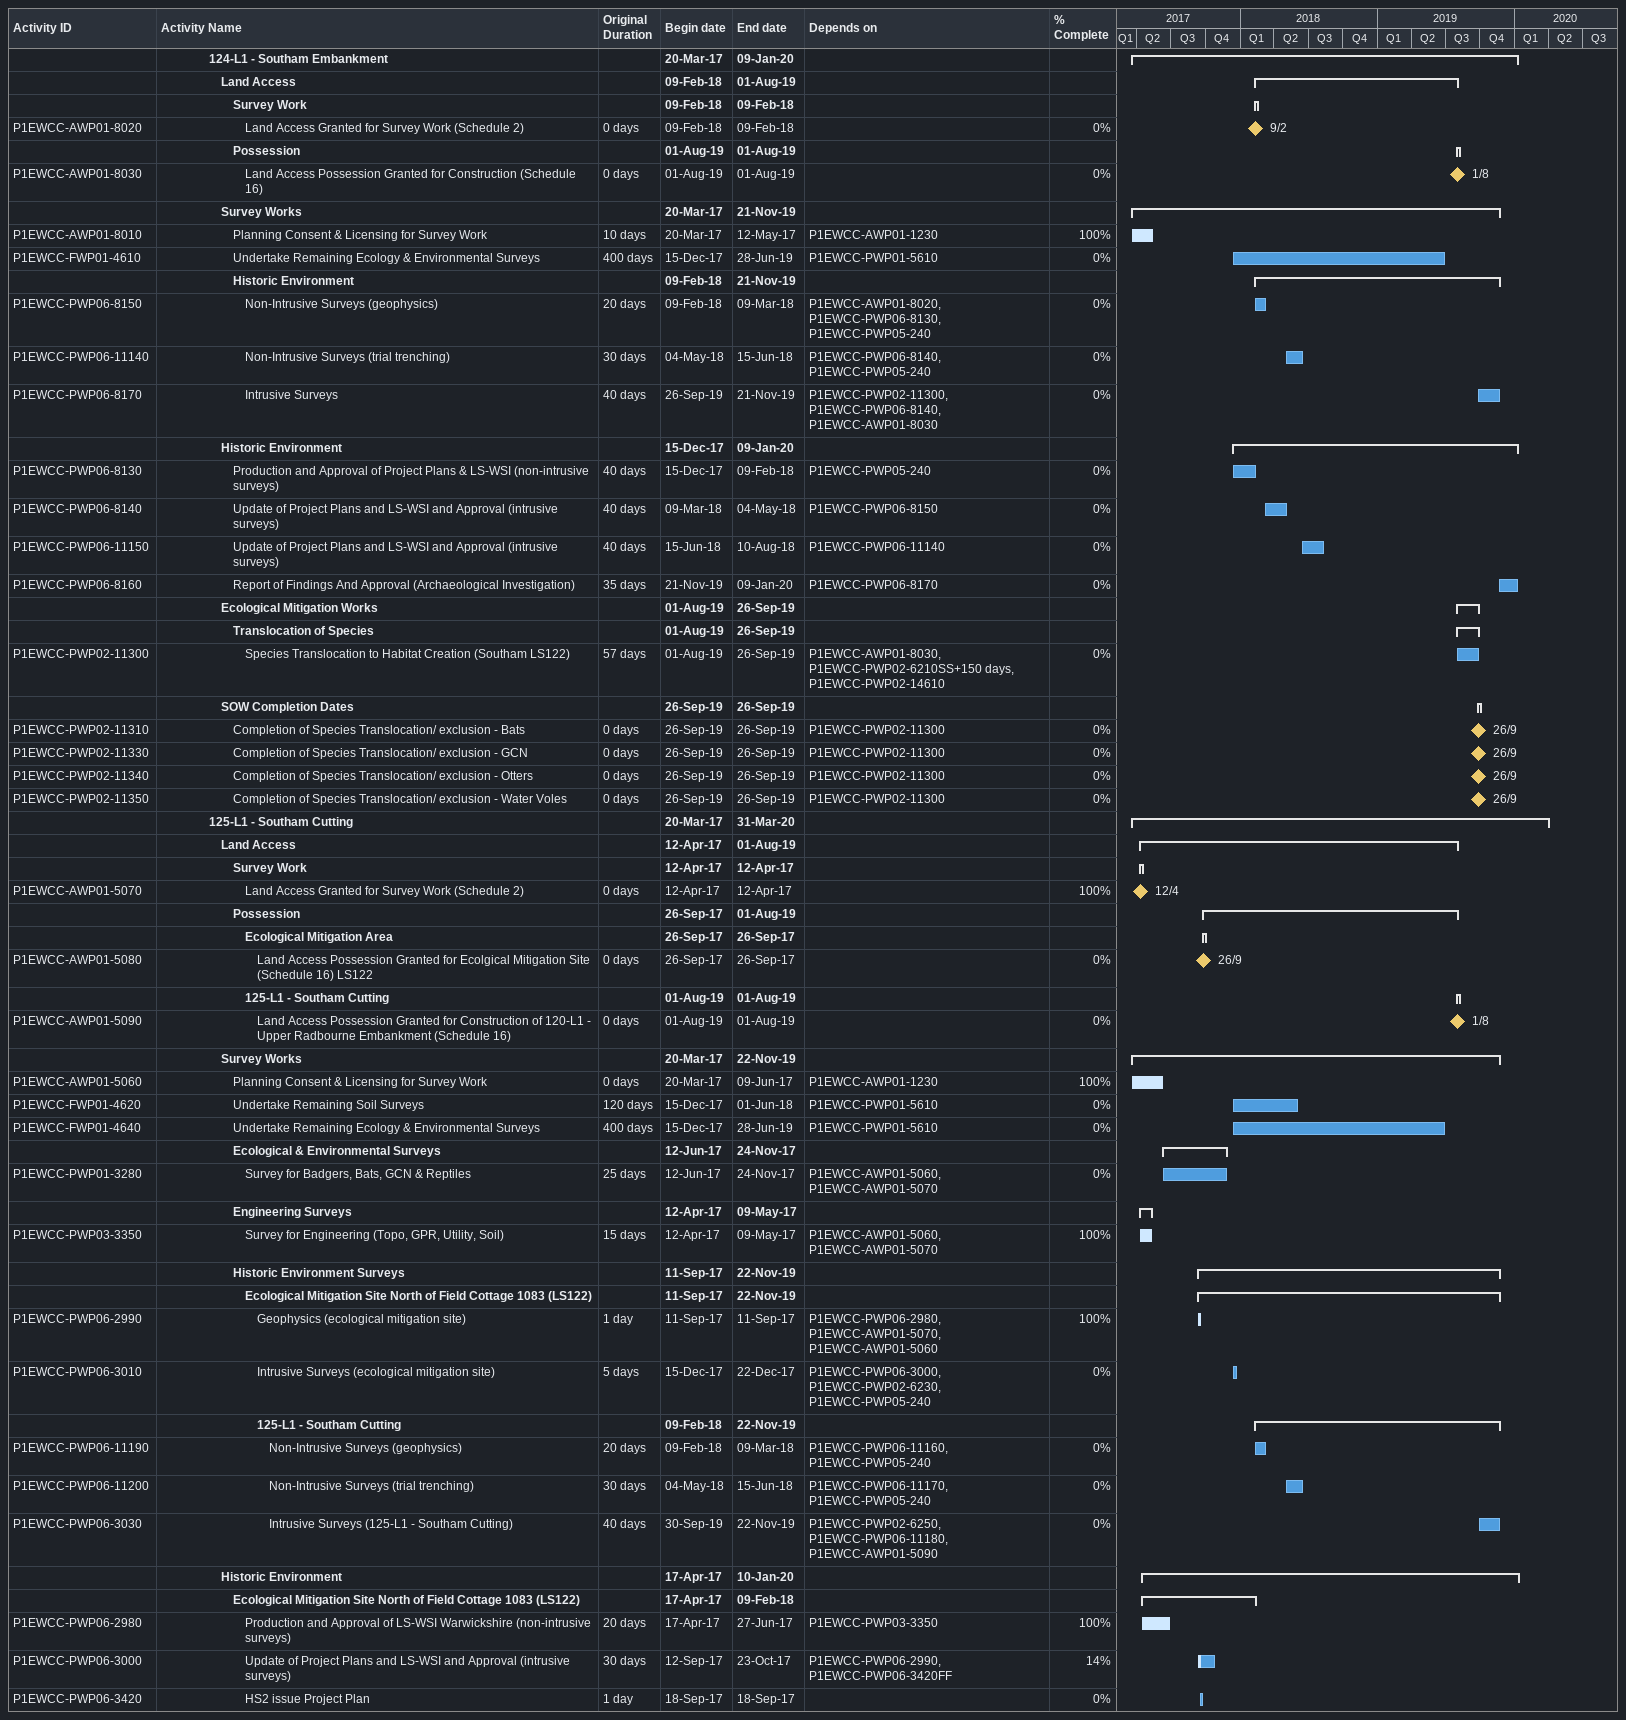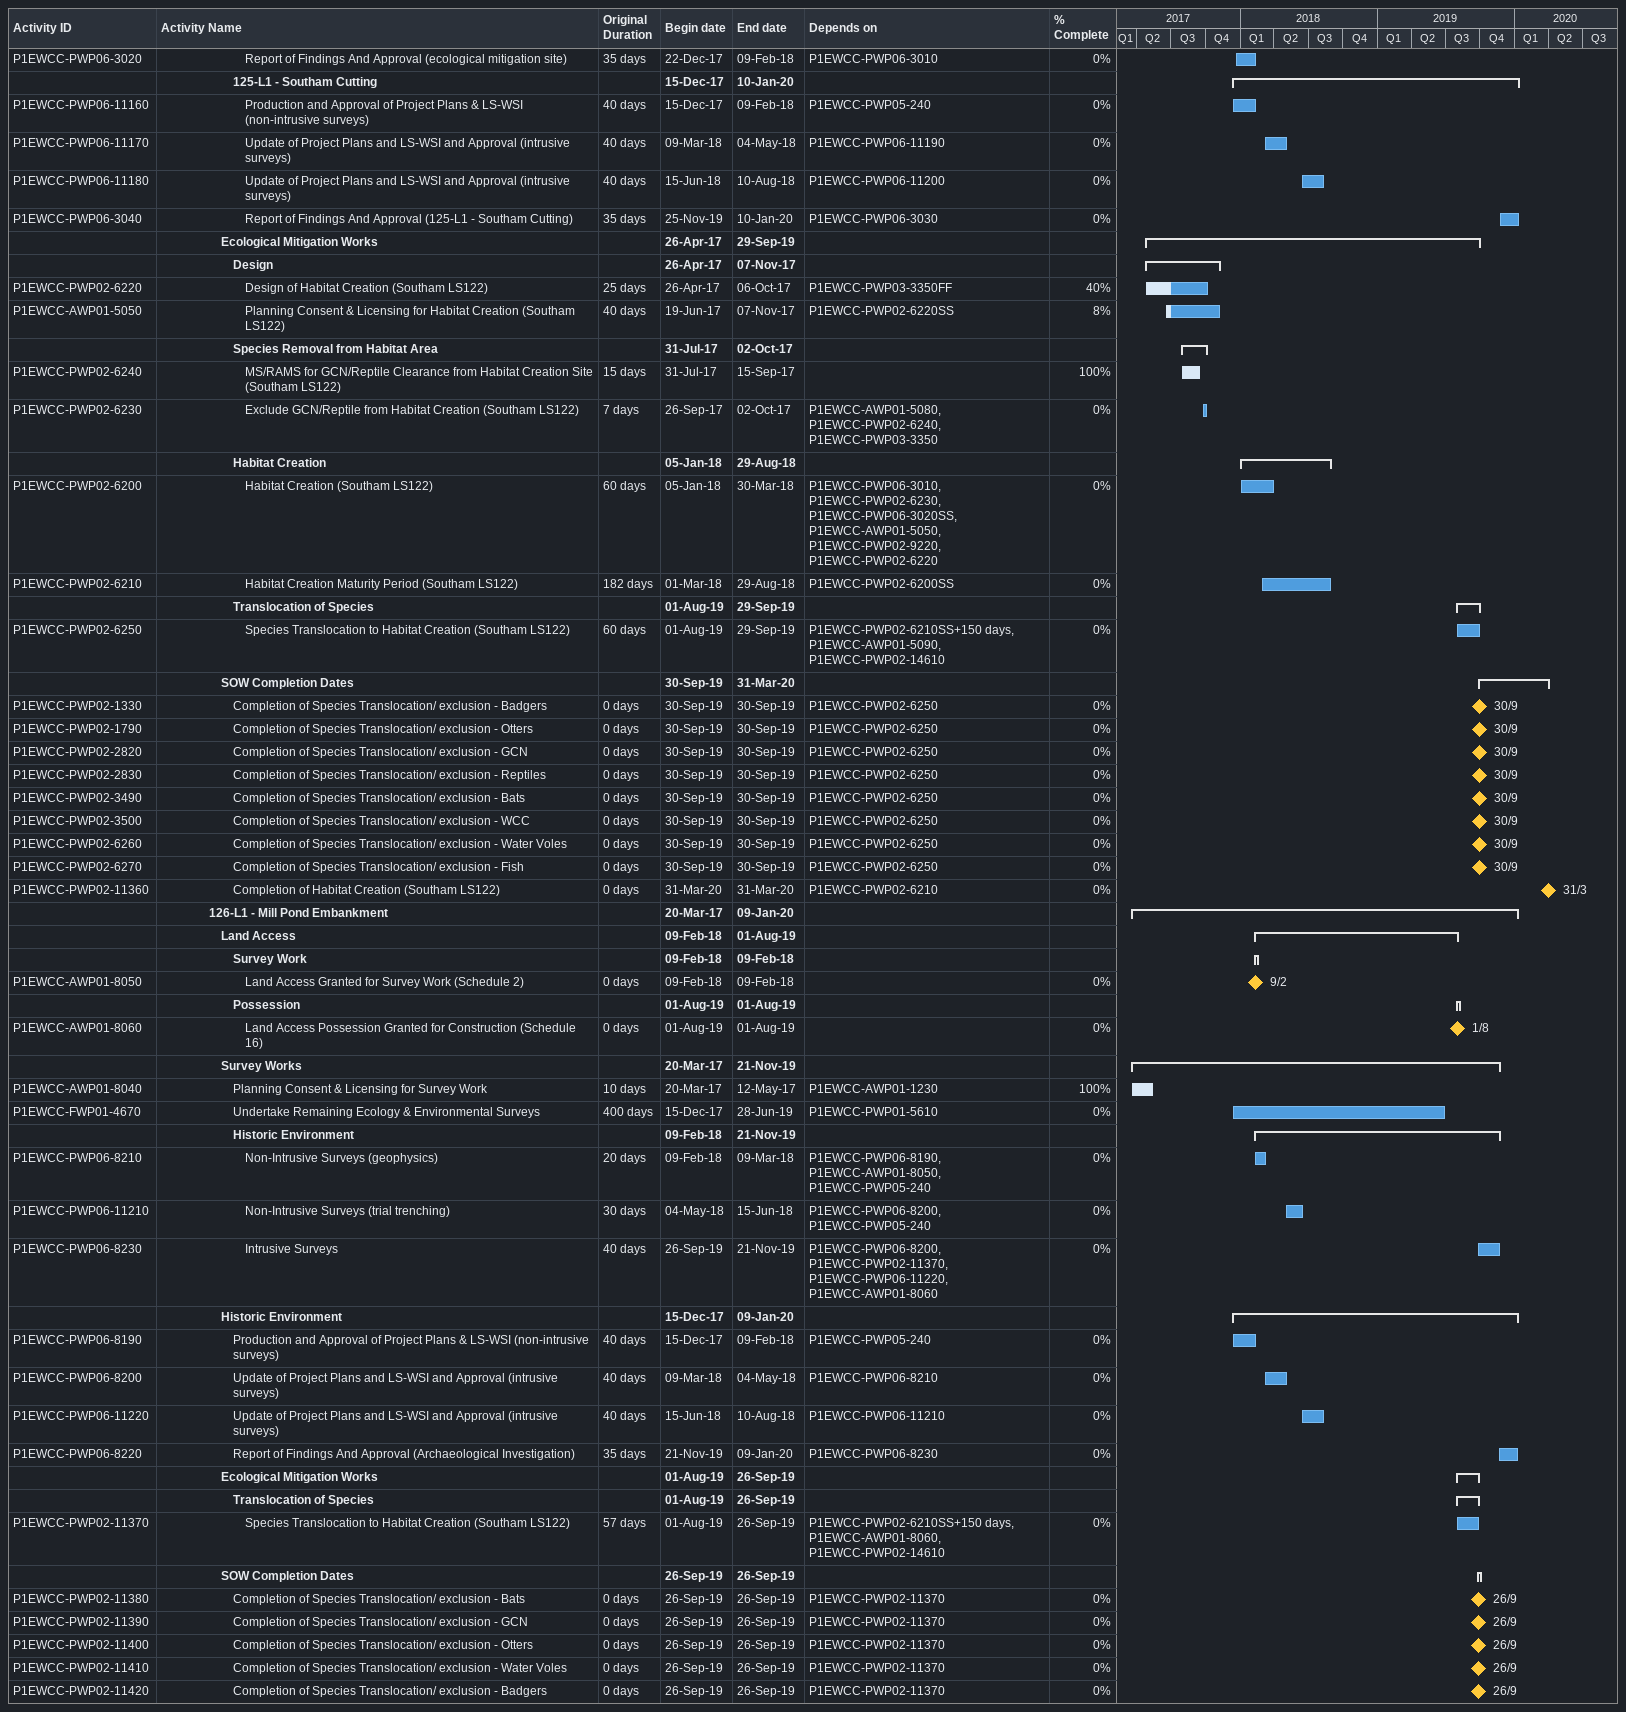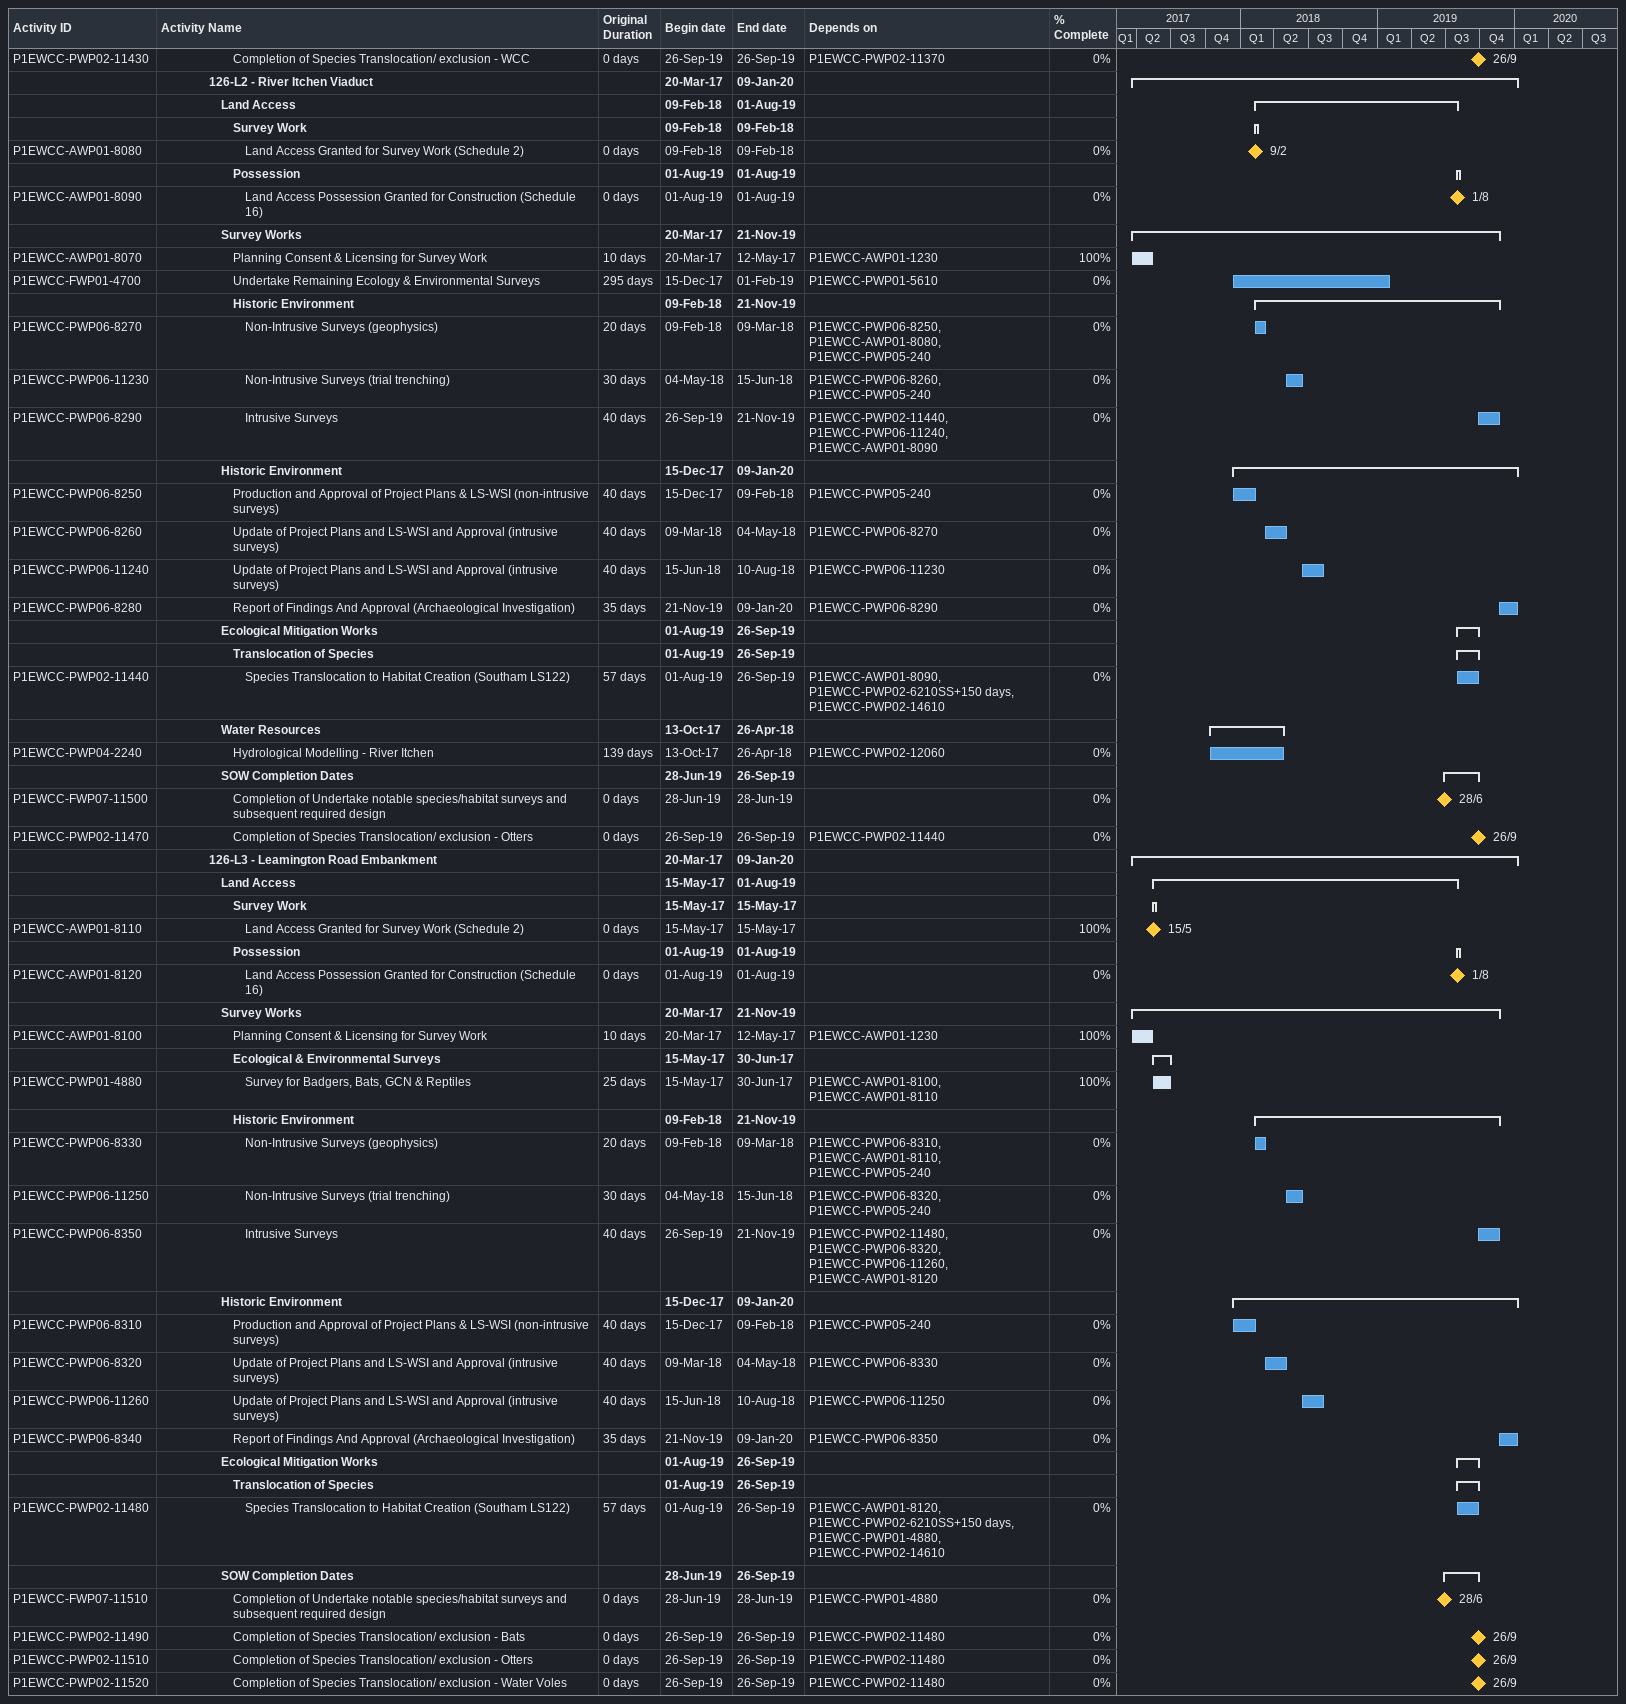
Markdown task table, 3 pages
| ID | Level | Task | Original duration | Start | Finish | Predecessors | % complete |
|---|---|---|---|---|---|---|---|
|  | 5 | **124-L1 - Southam Embankment** |  | 2017-03-20 | 2020-01-09 |  |  |
|  | 6 | **Land Access** |  | 2018-02-09 | 2019-08-01 |  |  |
|  | 7 | **Survey Work** |  | 2018-02-09 | 2018-02-09 |  |  |
| P1EWCC-AWP01-8020 | 8 | Land Access Granted for Survey Work (Schedule 2) | 0d | 2018-02-09 | 2018-02-09 |  | 0 |
|  | 7 | **Possession** |  | 2019-08-01 | 2019-08-01 |  |  |
| P1EWCC-AWP01-8030 | 8 | Land Access Possession Granted for Construction (Schedule 16) | 0d | 2019-08-01 | 2019-08-01 |  | 0 |
|  | 6 | **Survey Works** |  | 2017-03-20 | 2019-11-21 |  |  |
| P1EWCC-AWP01-8010 | 7 | Planning Consent & Licensing for Survey Work | 10d | 2017-03-20 | 2017-05-12 | P1EWCC-AWP01-1230 | 100 |
| P1EWCC-FWP01-4610 | 7 | Undertake Remaining Ecology & Environmental Surveys | 400d | 2017-12-15 | 2019-06-28 | P1EWCC-PWP01-5610 | 0 |
|  | 7 | **Historic Environment** |  | 2018-02-09 | 2019-11-21 |  |  |
| P1EWCC-PWP06-8150 | 8 | Non-Intrusive Surveys (geophysics) | 20d | 2018-02-09 | 2018-03-09 | P1EWCC-AWP01-8020, P1EWCC-PWP06-8130, P1EWCC-PWP05-240 | 0 |
| P1EWCC-PWP06-11140 | 8 | Non-Intrusive Surveys (trial trenching) | 30d | 2018-05-04 | 2018-06-15 | P1EWCC-PWP06-8140, P1EWCC-PWP05-240 | 0 |
| P1EWCC-PWP06-8170 | 8 | Intrusive Surveys | 40d | 2019-09-26 | 2019-11-21 | P1EWCC-PWP02-11300, P1EWCC-PWP06-8140, P1EWCC-AWP01-8030 | 0 |
|  | 6 | **Historic Environment** |  | 2017-12-15 | 2020-01-09 |  |  |
| P1EWCC-PWP06-8130 | 7 | Production and Approval of Project Plans & LS-WSI (non-intrusive surveys) | 40d | 2017-12-15 | 2018-02-09 | P1EWCC-PWP05-240 | 0 |
| P1EWCC-PWP06-8140 | 7 | Update of Project Plans and LS-WSI and Approval (intrusive surveys) | 40d | 2018-03-09 | 2018-05-04 | P1EWCC-PWP06-8150 | 0 |
| P1EWCC-PWP06-11150 | 7 | Update of Project Plans and LS-WSI and Approval (intrusive surveys) | 40d | 2018-06-15 | 2018-08-10 | P1EWCC-PWP06-11140 | 0 |
| P1EWCC-PWP06-8160 | 7 | Report of Findings And Approval (Archaeological Investigation) | 35d | 2019-11-21 | 2020-01-09 | P1EWCC-PWP06-8170 | 0 |
|  | 6 | **Ecological Mitigation Works** |  | 2019-08-01 | 2019-09-26 |  |  |
|  | 7 | **Translocation of Species** |  | 2019-08-01 | 2019-09-26 |  |  |
| P1EWCC-PWP02-11300 | 8 | Species Translocation to Habitat Creation (Southam LS122) | 57d | 2019-08-01 | 2019-09-26 | P1EWCC-AWP01-8030, P1EWCC-PWP02-6210SS+150d, P1EWCC-PWP02-14610 | 0 |
|  | 6 | **SOW Completion Dates** |  | 2019-09-26 | 2019-09-26 |  |  |
| P1EWCC-PWP02-11310 | 7 | Completion of Species Translocation/ exclusion - Bats | 0d | 2019-09-26 | 2019-09-26 | P1EWCC-PWP02-11300 | 0 |
| P1EWCC-PWP02-11330 | 7 | Completion of Species Translocation/ exclusion - GCN | 0d | 2019-09-26 | 2019-09-26 | P1EWCC-PWP02-11300 | 0 |
| P1EWCC-PWP02-11340 | 7 | Completion of Species Translocation/ exclusion - Otters | 0d | 2019-09-26 | 2019-09-26 | P1EWCC-PWP02-11300 | 0 |
| P1EWCC-PWP02-11350 | 7 | Completion of Species Translocation/ exclusion - Water Voles | 0d | 2019-09-26 | 2019-09-26 | P1EWCC-PWP02-11300 | 0 |
|  | 5 | **125-L1 - Southam Cutting** |  | 2017-03-20 | 2020-03-31 |  |  |
|  | 6 | **Land Access** |  | 2017-04-12 | 2019-08-01 |  |  |
|  | 7 | **Survey Work** |  | 2017-04-12 | 2017-04-12 |  |  |
| P1EWCC-AWP01-5070 | 8 | Land Access Granted for Survey Work (Schedule 2) | 0d | 2017-04-12 | 2017-04-12 |  | 100 |
|  | 7 | **Possession** |  | 2017-09-26 | 2019-08-01 |  |  |
|  | 8 | **Ecological Mitigation Area** |  | 2017-09-26 | 2017-09-26 |  |  |
| P1EWCC-AWP01-5080 | 9 | Land Access Possession Granted for Ecolgical Mitigation Site (Schedule 16) LS122 | 0d | 2017-09-26 | 2017-09-26 |  | 0 |
|  | 8 | **125-L1 - Southam Cutting** |  | 2019-08-01 | 2019-08-01 |  |  |
| P1EWCC-AWP01-5090 | 9 | Land Access Possession Granted for Construction of 120-L1 - Upper Radbourne Embankment (Schedule 16) | 0d | 2019-08-01 | 2019-08-01 |  | 0 |
|  | 6 | **Survey Works** |  | 2017-03-20 | 2019-11-22 |  |  |
| P1EWCC-AWP01-5060 | 7 | Planning Consent & Licensing for Survey Work | 0d | 2017-03-20 | 2017-06-09 | P1EWCC-AWP01-1230 | 100 |
| P1EWCC-FWP01-4620 | 7 | Undertake Remaining Soil Surveys | 120d | 2017-12-15 | 2018-06-01 | P1EWCC-PWP01-5610 | 0 |
| P1EWCC-FWP01-4640 | 7 | Undertake Remaining Ecology & Environmental Surveys | 400d | 2017-12-15 | 2019-06-28 | P1EWCC-PWP01-5610 | 0 |
|  | 7 | **Ecological & Environmental Surveys** |  | 2017-06-12 | 2017-11-24 |  |  |
| P1EWCC-PWP01-3280 | 8 | Survey for Badgers, Bats, GCN & Reptiles | 25d | 2017-06-12 | 2017-11-24 | P1EWCC-AWP01-5060, P1EWCC-AWP01-5070 | 0 |
|  | 7 | **Engineering Surveys** |  | 2017-04-12 | 2017-05-09 |  |  |
| P1EWCC-PWP03-3350 | 8 | Survey for Engineering (Topo, GPR, Utility, Soil) | 15d | 2017-04-12 | 2017-05-09 | P1EWCC-AWP01-5060, P1EWCC-AWP01-5070 | 100 |
|  | 7 | **Historic Environment Surveys** |  | 2017-09-11 | 2019-11-22 |  |  |
|  | 8 | **Ecological Mitigation Site North of Field Cottage 1083 (LS122)** |  | 2017-09-11 | 2019-11-22 |  |  |
| P1EWCC-PWP06-2990 | 9 | Geophysics (ecological mitigation site) | 1d | 2017-09-11 | 2017-09-11 | P1EWCC-PWP06-2980, P1EWCC-AWP01-5070, P1EWCC-AWP01-5060 | 100 |
| P1EWCC-PWP06-3010 | 9 | Intrusive Surveys (ecological mitigation site) | 5d | 2017-12-15 | 2017-12-22 | P1EWCC-PWP06-3000, P1EWCC-PWP02-6230, P1EWCC-PWP05-240 | 0 |
|  | 9 | **125-L1 - Southam Cutting** |  | 2018-02-09 | 2019-11-22 |  |  |
| P1EWCC-PWP06-11190 | 10 | Non-Intrusive Surveys (geophysics) | 20d | 2018-02-09 | 2018-03-09 | P1EWCC-PWP06-11160, P1EWCC-PWP05-240 | 0 |
| P1EWCC-PWP06-11200 | 10 | Non-Intrusive Surveys (trial trenching) | 30d | 2018-05-04 | 2018-06-15 | P1EWCC-PWP06-11170, P1EWCC-PWP05-240 | 0 |
| P1EWCC-PWP06-3030 | 10 | Intrusive Surveys (125-L1 - Southam Cutting) | 40d | 2019-09-30 | 2019-11-22 | P1EWCC-PWP02-6250, P1EWCC-PWP06-11180, P1EWCC-AWP01-5090 | 0 |
|  | 6 | **Historic Environment** |  | 2017-04-17 | 2020-01-10 |  |  |
|  | 7 | **Ecological Mitigation Site North of Field Cottage 1083 (LS122)** |  | 2017-04-17 | 2018-02-09 |  |  |
| P1EWCC-PWP06-2980 | 8 | Production and Approval of LS-WSI Warwickshire (non-intrusive surveys) | 20d | 2017-04-17 | 2017-06-27 | P1EWCC-PWP03-3350 | 100 |
| P1EWCC-PWP06-3000 | 8 | Update of Project Plans and LS-WSI and Approval (intrusive surveys) | 30d | 2017-09-12 | 2017-10-23 | P1EWCC-PWP06-2990, P1EWCC-PWP06-3420FF | 14 |
| P1EWCC-PWP06-3420 | 8 | HS2 issue Project Plan | 1d | 2017-09-18 | 2017-09-18 |  | 0 |
| P1EWCC-PWP06-3020 | 8 | Report of Findings And Approval (ecological mitigation site) | 35d | 2017-12-22 | 2018-02-09 | P1EWCC-PWP06-3010 | 0 |
|  | 7 | **125-L1 - Southam Cutting** |  | 2017-12-15 | 2020-01-10 |  |  |
| P1EWCC-PWP06-11160 | 8 | Production and Approval of Project Plans & LS-WSI (non-intrusive surveys) | 40d | 2017-12-15 | 2018-02-09 | P1EWCC-PWP05-240 | 0 |
| P1EWCC-PWP06-11170 | 8 | Update of Project Plans and LS-WSI and Approval (intrusive surveys) | 40d | 2018-03-09 | 2018-05-04 | P1EWCC-PWP06-11190 | 0 |
| P1EWCC-PWP06-11180 | 8 | Update of Project Plans and LS-WSI and Approval (intrusive surveys) | 40d | 2018-06-15 | 2018-08-10 | P1EWCC-PWP06-11200 | 0 |
| P1EWCC-PWP06-3040 | 8 | Report of Findings And Approval (125-L1 - Southam Cutting) | 35d | 2019-11-25 | 2020-01-10 | P1EWCC-PWP06-3030 | 0 |
|  | 6 | **Ecological Mitigation Works** |  | 2017-04-26 | 2019-09-29 |  |  |
|  | 7 | **Design** |  | 2017-04-26 | 2017-11-07 |  |  |
| P1EWCC-PWP02-6220 | 8 | Design of Habitat Creation (Southam LS122) | 25d | 2017-04-26 | 2017-10-06 | P1EWCC-PWP03-3350FF | 40 |
| P1EWCC-AWP01-5050 | 8 | Planning Consent & Licensing for Habitat Creation (Southam LS122) | 40d | 2017-06-19 | 2017-11-07 | P1EWCC-PWP02-6220SS | 8 |
|  | 7 | **Species Removal from Habitat Area** |  | 2017-07-31 | 2017-10-02 |  |  |
| P1EWCC-PWP02-6240 | 8 | MS/RAMS for GCN/Reptile Clearance from Habitat Creation Site (Southam LS122) | 15d | 2017-07-31 | 2017-09-15 |  | 100 |
| P1EWCC-PWP02-6230 | 8 | Exclude GCN/Reptile from Habitat Creation (Southam LS122) | 7d | 2017-09-26 | 2017-10-02 | P1EWCC-AWP01-5080, P1EWCC-PWP02-6240, P1EWCC-PWP03-3350 | 0 |
|  | 7 | **Habitat Creation** |  | 2018-01-05 | 2018-08-29 |  |  |
| P1EWCC-PWP02-6200 | 8 | Habitat Creation (Southam LS122) | 60d | 2018-01-05 | 2018-03-30 | P1EWCC-PWP06-3010, P1EWCC-PWP02-6230, P1EWCC-PWP06-3020SS, P1EWCC-AWP01-5050, P1EWCC-PWP02-9220, P1EWCC-PWP02-6220 | 0 |
| P1EWCC-PWP02-6210 | 8 | Habitat Creation Maturity Period (Southam LS122) | 182d | 2018-03-01 | 2018-08-29 | P1EWCC-PWP02-6200SS | 0 |
|  | 7 | **Translocation of Species** |  | 2019-08-01 | 2019-09-29 |  |  |
| P1EWCC-PWP02-6250 | 8 | Species Translocation to Habitat Creation (Southam LS122) | 60d | 2019-08-01 | 2019-09-29 | P1EWCC-PWP02-6210SS+150d, P1EWCC-AWP01-5090, P1EWCC-PWP02-14610 | 0 |
|  | 6 | **SOW Completion Dates** |  | 2019-09-30 | 2020-03-31 |  |  |
| P1EWCC-PWP02-1330 | 7 | Completion of Species Translocation/ exclusion - Badgers | 0d | 2019-09-30 | 2019-09-30 | P1EWCC-PWP02-6250 | 0 |
| P1EWCC-PWP02-1790 | 7 | Completion of Species Translocation/ exclusion - Otters | 0d | 2019-09-30 | 2019-09-30 | P1EWCC-PWP02-6250 | 0 |
| P1EWCC-PWP02-2820 | 7 | Completion of Species Translocation/ exclusion - GCN | 0d | 2019-09-30 | 2019-09-30 | P1EWCC-PWP02-6250 | 0 |
| P1EWCC-PWP02-2830 | 7 | Completion of Species Translocation/ exclusion - Reptiles | 0d | 2019-09-30 | 2019-09-30 | P1EWCC-PWP02-6250 | 0 |
| P1EWCC-PWP02-3490 | 7 | Completion of Species Translocation/ exclusion - Bats | 0d | 2019-09-30 | 2019-09-30 | P1EWCC-PWP02-6250 | 0 |
| P1EWCC-PWP02-3500 | 7 | Completion of Species Translocation/ exclusion - WCC | 0d | 2019-09-30 | 2019-09-30 | P1EWCC-PWP02-6250 | 0 |
| P1EWCC-PWP02-6260 | 7 | Completion of Species Translocation/ exclusion - Water Voles | 0d | 2019-09-30 | 2019-09-30 | P1EWCC-PWP02-6250 | 0 |
| P1EWCC-PWP02-6270 | 7 | Completion of Species Translocation/ exclusion - Fish | 0d | 2019-09-30 | 2019-09-30 | P1EWCC-PWP02-6250 | 0 |
| P1EWCC-PWP02-11360 | 7 | Completion of Habitat Creation (Southam LS122) | 0d | 2020-03-31 | 2020-03-31 | P1EWCC-PWP02-6210 | 0 |
|  | 5 | **126-L1 - Mill Pond Embankment** |  | 2017-03-20 | 2020-01-09 |  |  |
|  | 6 | **Land Access** |  | 2018-02-09 | 2019-08-01 |  |  |
|  | 7 | **Survey Work** |  | 2018-02-09 | 2018-02-09 |  |  |
| P1EWCC-AWP01-8050 | 8 | Land Access Granted for Survey Work (Schedule 2) | 0d | 2018-02-09 | 2018-02-09 |  | 0 |
|  | 7 | **Possession** |  | 2019-08-01 | 2019-08-01 |  |  |
| P1EWCC-AWP01-8060 | 8 | Land Access Possession Granted for Construction (Schedule 16) | 0d | 2019-08-01 | 2019-08-01 |  | 0 |
|  | 6 | **Survey Works** |  | 2017-03-20 | 2019-11-21 |  |  |
| P1EWCC-AWP01-8040 | 7 | Planning Consent & Licensing for Survey Work | 10d | 2017-03-20 | 2017-05-12 | P1EWCC-AWP01-1230 | 100 |
| P1EWCC-FWP01-4670 | 7 | Undertake Remaining Ecology & Environmental Surveys | 400d | 2017-12-15 | 2019-06-28 | P1EWCC-PWP01-5610 | 0 |
|  | 7 | **Historic Environment** |  | 2018-02-09 | 2019-11-21 |  |  |
| P1EWCC-PWP06-8210 | 8 | Non-Intrusive Surveys (geophysics) | 20d | 2018-02-09 | 2018-03-09 | P1EWCC-PWP06-8190, P1EWCC-AWP01-8050, P1EWCC-PWP05-240 | 0 |
| P1EWCC-PWP06-11210 | 8 | Non-Intrusive Surveys (trial trenching) | 30d | 2018-05-04 | 2018-06-15 | P1EWCC-PWP06-8200, P1EWCC-PWP05-240 | 0 |
| P1EWCC-PWP06-8230 | 8 | Intrusive Surveys | 40d | 2019-09-26 | 2019-11-21 | P1EWCC-PWP06-8200, P1EWCC-PWP02-11370, P1EWCC-PWP06-11220, P1EWCC-AWP01-8060 | 0 |
|  | 6 | **Historic Environment** |  | 2017-12-15 | 2020-01-09 |  |  |
| P1EWCC-PWP06-8190 | 7 | Production and Approval of Project Plans & LS-WSI (non-intrusive surveys) | 40d | 2017-12-15 | 2018-02-09 | P1EWCC-PWP05-240 | 0 |
| P1EWCC-PWP06-8200 | 7 | Update of Project Plans and LS-WSI and Approval (intrusive surveys) | 40d | 2018-03-09 | 2018-05-04 | P1EWCC-PWP06-8210 | 0 |
| P1EWCC-PWP06-11220 | 7 | Update of Project Plans and LS-WSI and Approval (intrusive surveys) | 40d | 2018-06-15 | 2018-08-10 | P1EWCC-PWP06-11210 | 0 |
| P1EWCC-PWP06-8220 | 7 | Report of Findings And Approval (Archaeological Investigation) | 35d | 2019-11-21 | 2020-01-09 | P1EWCC-PWP06-8230 | 0 |
|  | 6 | **Ecological Mitigation Works** |  | 2019-08-01 | 2019-09-26 |  |  |
|  | 7 | **Translocation of Species** |  | 2019-08-01 | 2019-09-26 |  |  |
| P1EWCC-PWP02-11370 | 8 | Species Translocation to Habitat Creation (Southam LS122) | 57d | 2019-08-01 | 2019-09-26 | P1EWCC-PWP02-6210SS+150d, P1EWCC-AWP01-8060, P1EWCC-PWP02-14610 | 0 |
|  | 6 | **SOW Completion Dates** |  | 2019-09-26 | 2019-09-26 |  |  |
| P1EWCC-PWP02-11380 | 7 | Completion of Species Translocation/ exclusion - Bats | 0d | 2019-09-26 | 2019-09-26 | P1EWCC-PWP02-11370 | 0 |
| P1EWCC-PWP02-11390 | 7 | Completion of Species Translocation/ exclusion - GCN | 0d | 2019-09-26 | 2019-09-26 | P1EWCC-PWP02-11370 | 0 |
| P1EWCC-PWP02-11400 | 7 | Completion of Species Translocation/ exclusion - Otters | 0d | 2019-09-26 | 2019-09-26 | P1EWCC-PWP02-11370 | 0 |
| P1EWCC-PWP02-11410 | 7 | Completion of Species Translocation/ exclusion - Water Voles | 0d | 2019-09-26 | 2019-09-26 | P1EWCC-PWP02-11370 | 0 |
| P1EWCC-PWP02-11420 | 7 | Completion of Species Translocation/ exclusion - Badgers | 0d | 2019-09-26 | 2019-09-26 | P1EWCC-PWP02-11370 | 0 |
| P1EWCC-PWP02-11430 | 7 | Completion of Species Translocation/ exclusion - WCC | 0d | 2019-09-26 | 2019-09-26 | P1EWCC-PWP02-11370 | 0 |
|  | 5 | **126-L2 - River Itchen Viaduct** |  | 2017-03-20 | 2020-01-09 |  |  |
|  | 6 | **Land Access** |  | 2018-02-09 | 2019-08-01 |  |  |
|  | 7 | **Survey Work** |  | 2018-02-09 | 2018-02-09 |  |  |
| P1EWCC-AWP01-8080 | 8 | Land Access Granted for Survey Work (Schedule 2) | 0d | 2018-02-09 | 2018-02-09 |  | 0 |
|  | 7 | **Possession** |  | 2019-08-01 | 2019-08-01 |  |  |
| P1EWCC-AWP01-8090 | 8 | Land Access Possession Granted for Construction (Schedule 16) | 0d | 2019-08-01 | 2019-08-01 |  | 0 |
|  | 6 | **Survey Works** |  | 2017-03-20 | 2019-11-21 |  |  |
| P1EWCC-AWP01-8070 | 7 | Planning Consent & Licensing for Survey Work | 10d | 2017-03-20 | 2017-05-12 | P1EWCC-AWP01-1230 | 100 |
| P1EWCC-FWP01-4700 | 7 | Undertake Remaining Ecology & Environmental Surveys | 295d | 2017-12-15 | 2019-02-01 | P1EWCC-PWP01-5610 | 0 |
|  | 7 | **Historic Environment** |  | 2018-02-09 | 2019-11-21 |  |  |
| P1EWCC-PWP06-8270 | 8 | Non-Intrusive Surveys (geophysics) | 20d | 2018-02-09 | 2018-03-09 | P1EWCC-PWP06-8250, P1EWCC-AWP01-8080, P1EWCC-PWP05-240 | 0 |
| P1EWCC-PWP06-11230 | 8 | Non-Intrusive Surveys (trial trenching) | 30d | 2018-05-04 | 2018-06-15 | P1EWCC-PWP06-8260, P1EWCC-PWP05-240 | 0 |
| P1EWCC-PWP06-8290 | 8 | Intrusive Surveys | 40d | 2019-09-26 | 2019-11-21 | P1EWCC-PWP02-11440, P1EWCC-PWP06-11240, P1EWCC-AWP01-8090 | 0 |
|  | 6 | **Historic Environment** |  | 2017-12-15 | 2020-01-09 |  |  |
| P1EWCC-PWP06-8250 | 7 | Production and Approval of Project Plans & LS-WSI (non-intrusive surveys) | 40d | 2017-12-15 | 2018-02-09 | P1EWCC-PWP05-240 | 0 |
| P1EWCC-PWP06-8260 | 7 | Update of Project Plans and LS-WSI and Approval (intrusive surveys) | 40d | 2018-03-09 | 2018-05-04 | P1EWCC-PWP06-8270 | 0 |
| P1EWCC-PWP06-11240 | 7 | Update of Project Plans and LS-WSI and Approval (intrusive surveys) | 40d | 2018-06-15 | 2018-08-10 | P1EWCC-PWP06-11230 | 0 |
| P1EWCC-PWP06-8280 | 7 | Report of Findings And Approval (Archaeological Investigation) | 35d | 2019-11-21 | 2020-01-09 | P1EWCC-PWP06-8290 | 0 |
|  | 6 | **Ecological Mitigation Works** |  | 2019-08-01 | 2019-09-26 |  |  |
|  | 7 | **Translocation of Species** |  | 2019-08-01 | 2019-09-26 |  |  |
| P1EWCC-PWP02-11440 | 8 | Species Translocation to Habitat Creation (Southam LS122) | 57d | 2019-08-01 | 2019-09-26 | P1EWCC-AWP01-8090, P1EWCC-PWP02-6210SS+150d, P1EWCC-PWP02-14610 | 0 |
|  | 6 | **Water Resources** |  | 2017-10-13 | 2018-04-26 |  |  |
| P1EWCC-PWP04-2240 | 7 | Hydrological Modelling - River Itchen | 139d | 2017-10-13 | 2018-04-26 | P1EWCC-PWP02-12060 | 0 |
|  | 6 | **SOW Completion Dates** |  | 2019-06-28 | 2019-09-26 |  |  |
| P1EWCC-FWP07-11500 | 7 | Completion of Undertake notable species/habitat surveys and subsequent required design | 0d | 2019-06-28 | 2019-06-28 |  | 0 |
| P1EWCC-PWP02-11470 | 7 | Completion of Species Translocation/ exclusion - Otters | 0d | 2019-09-26 | 2019-09-26 | P1EWCC-PWP02-11440 | 0 |
|  | 5 | **126-L3 - Leamington Road Embankment** |  | 2017-03-20 | 2020-01-09 |  |  |
|  | 6 | **Land Access** |  | 2017-05-15 | 2019-08-01 |  |  |
|  | 7 | **Survey Work** |  | 2017-05-15 | 2017-05-15 |  |  |
| P1EWCC-AWP01-8110 | 8 | Land Access Granted for Survey Work (Schedule 2) | 0d | 2017-05-15 | 2017-05-15 |  | 100 |
|  | 7 | **Possession** |  | 2019-08-01 | 2019-08-01 |  |  |
| P1EWCC-AWP01-8120 | 8 | Land Access Possession Granted for Construction (Schedule 16) | 0d | 2019-08-01 | 2019-08-01 |  | 0 |
|  | 6 | **Survey Works** |  | 2017-03-20 | 2019-11-21 |  |  |
| P1EWCC-AWP01-8100 | 7 | Planning Consent & Licensing for Survey Work | 10d | 2017-03-20 | 2017-05-12 | P1EWCC-AWP01-1230 | 100 |
|  | 7 | **Ecological & Environmental Surveys** |  | 2017-05-15 | 2017-06-30 |  |  |
| P1EWCC-PWP01-4880 | 8 | Survey for Badgers, Bats, GCN & Reptiles | 25d | 2017-05-15 | 2017-06-30 | P1EWCC-AWP01-8100, P1EWCC-AWP01-8110 | 100 |
|  | 7 | **Historic Environment** |  | 2018-02-09 | 2019-11-21 |  |  |
| P1EWCC-PWP06-8330 | 8 | Non-Intrusive Surveys (geophysics) | 20d | 2018-02-09 | 2018-03-09 | P1EWCC-PWP06-8310, P1EWCC-AWP01-8110, P1EWCC-PWP05-240 | 0 |
| P1EWCC-PWP06-11250 | 8 | Non-Intrusive Surveys (trial trenching) | 30d | 2018-05-04 | 2018-06-15 | P1EWCC-PWP06-8320, P1EWCC-PWP05-240 | 0 |
| P1EWCC-PWP06-8350 | 8 | Intrusive Surveys | 40d | 2019-09-26 | 2019-11-21 | P1EWCC-PWP02-11480, P1EWCC-PWP06-8320, P1EWCC-PWP06-11260, P1EWCC-AWP01-8120 | 0 |
|  | 6 | **Historic Environment** |  | 2017-12-15 | 2020-01-09 |  |  |
| P1EWCC-PWP06-8310 | 7 | Production and Approval of Project Plans & LS-WSI (non-intrusive surveys) | 40d | 2017-12-15 | 2018-02-09 | P1EWCC-PWP05-240 | 0 |
| P1EWCC-PWP06-8320 | 7 | Update of Project Plans and LS-WSI and Approval (intrusive surveys) | 40d | 2018-03-09 | 2018-05-04 | P1EWCC-PWP06-8330 | 0 |
| P1EWCC-PWP06-11260 | 7 | Update of Project Plans and LS-WSI and Approval (intrusive surveys) | 40d | 2018-06-15 | 2018-08-10 | P1EWCC-PWP06-11250 | 0 |
| P1EWCC-PWP06-8340 | 7 | Report of Findings And Approval (Archaeological Investigation) | 35d | 2019-11-21 | 2020-01-09 | P1EWCC-PWP06-8350 | 0 |
|  | 6 | **Ecological Mitigation Works** |  | 2019-08-01 | 2019-09-26 |  |  |
|  | 7 | **Translocation of Species** |  | 2019-08-01 | 2019-09-26 |  |  |
| P1EWCC-PWP02-11480 | 8 | Species Translocation to Habitat Creation (Southam LS122) | 57d | 2019-08-01 | 2019-09-26 | P1EWCC-AWP01-8120, P1EWCC-PWP02-6210SS+150d, P1EWCC-PWP01-4880, P1EWCC-PWP02-14610 | 0 |
|  | 6 | **SOW Completion Dates** |  | 2019-06-28 | 2019-09-26 |  |  |
| P1EWCC-FWP07-11510 | 7 | Completion of Undertake notable species/habitat surveys and subsequent required design | 0d | 2019-06-28 | 2019-06-28 | P1EWCC-PWP01-4880 | 0 |
| P1EWCC-PWP02-11490 | 7 | Completion of Species Translocation/ exclusion - Bats | 0d | 2019-09-26 | 2019-09-26 | P1EWCC-PWP02-11480 | 0 |
| P1EWCC-PWP02-11510 | 7 | Completion of Species Translocation/ exclusion - Otters | 0d | 2019-09-26 | 2019-09-26 | P1EWCC-PWP02-11480 | 0 |
| P1EWCC-PWP02-11520 | 7 | Completion of Species Translocation/ exclusion - Water Voles | 0d | 2019-09-26 | 2019-09-26 | P1EWCC-PWP02-11480 | 0 |
